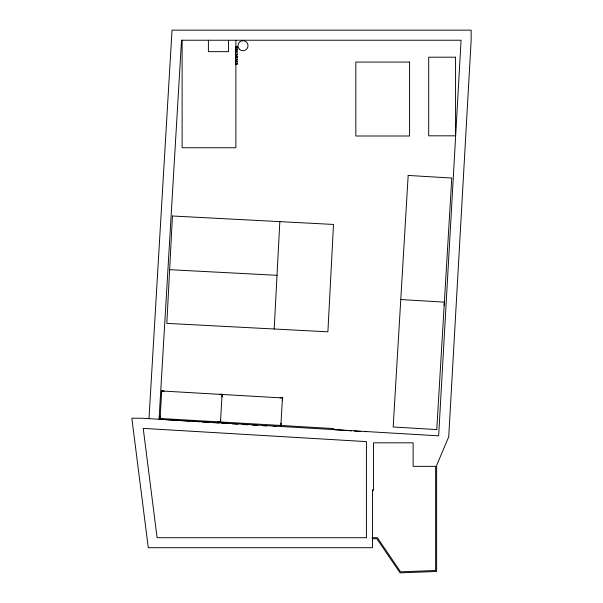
<?xml version="1.0" encoding="UTF-8"?>
<svg xmlns="http://www.w3.org/2000/svg" width="603" height="603" viewBox="0 0 603 603"><rect width="100%" height="100%" fill="white"/><g stroke="black" fill="none" stroke-linecap="round" stroke-linejoin="round"><path stroke-width="0.9" d="M274.199 328.997L279.83 221.633M162.531 418.633L159.833 418.746L160.255 416.078M164.114 391.121L161.446 390.699L161.559 393.397M217.811 421.821L220.743 422.258L220.63 419.56M219.665 394.324L222.364 394.211L221.942 396.88M220.494 421.972L222.077 394.468M278.458 425.311L281.126 425.741L281.013 423.042M280.041 397.807L282.739 397.694L282.317 400.362M148.994 418.64L172.028 30.15L471.154 30.15L471.154 40.228L448.722 436.821L436.64 465.335L436.64 571.471L400.06 572.85L376.837 538.713L372.466 538.713M444.17 305.495L444.328 302.133L400.769 299.54M235.517 46.544L237.198 46.544L237.198 50.516L235.517 50.516L235.517 46.808L237.198 46.808M235.517 47.81L237.198 47.81M235.517 49.71L237.198 49.71M235.517 54.609L237.198 54.609M235.517 57.391L237.198 57.391M235.517 59.546L237.198 59.546M235.517 63.707L237.198 63.707M372.466 490.533L373.476 490.533L373.476 442.821L413.123 442.821L413.123 466.345L435.63 466.345L435.63 570.498L400.58 571.825L377.372 537.71L371.945 537.71M169.647 269.684L277.018 275.315M189.937 421.18L159.056 419.236L181.526 40.228L461.076 40.228L438.645 435.841L141.924 418.226L131.846 418.226L148.278 547.705L372.466 547.705L372.466 489.523M191.814 421.301L199.299 421.768M202.111 421.949L209.595 422.417M212.407 422.59L218.957 423.005M221.761 423.185L228.318 423.592M232.057 423.826L237.672 424.18M242.353 424.474L247.969 424.829M252.649 425.123L257.33 425.416M262.946 425.771L266.692 426.004M273.242 426.419L276.053 426.6M351.511 430.821L333.813 429.6L333.813 428.59L281.141 425.469L281.141 426.479M354.308 431.009L360.828 431.462M364.551 431.718L366.413 431.537M235.879 40.228L235.879 147.75L182.121 147.75L182.121 40.228M228.567 40.228L228.567 51.654L208.404 51.654L208.404 40.228M172.458 216.002L166.827 323.374L327.889 331.816L333.512 224.444L172.458 216.002M161.702 390.985L160.112 418.49L280.87 425.454L282.46 397.95L161.702 390.985M408.171 175.443L393.171 426.984L436.768 429.592L451.775 178.043L408.171 175.443M237.198 51.647L235.517 51.647L235.517 55.416L237.198 55.416L237.198 51.647M237.198 56.584L235.517 56.584L235.517 60.353L237.198 60.353L237.198 56.584M455.567 57.195L428.688 57.195L428.688 135.818L455.567 135.818L455.567 57.195M237.198 61.506L235.517 61.506L235.517 64.521L237.198 64.521L237.198 61.506M409.58 62.079L355.823 62.079L355.823 135.999L409.58 135.999L409.58 62.079M366.413 537.71L157.089 537.71L143.213 428.379L366.413 441.615L366.413 537.71M239.436 49.265A5.043 5.043 0 0 0 247.871 47.004A5.043 5.043 0 0 0 241.697 40.831A5.043 5.043 0 0 0 239.436 49.265"/></g></svg>
